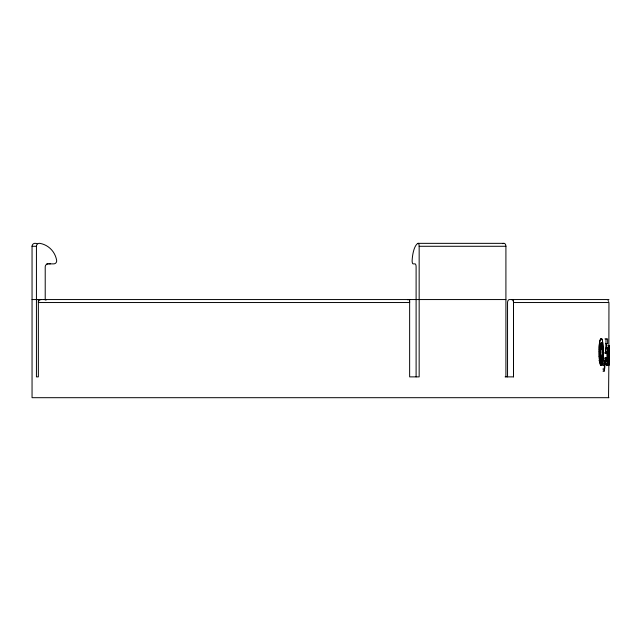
<?xml version="1.0" encoding="UTF-8"?>
<svg xmlns="http://www.w3.org/2000/svg" width="641" height="641" viewBox="0 0 641 641"><rect width="100%" height="100%" fill="white"/><g stroke="black" fill="none" stroke-linecap="round" stroke-linejoin="round"><path stroke-width="0.96" d="M505.108 376.876L513.513 376.876L513.513 302.536A2.973 1.987 90 0 0 511.518 299.555A2.973 1.987 -90 0 1 512.071 299.676M602.877 360.098L604.872 360.098L604.872 364.336A18.741 3.149 90 0 1 604.872 364.929L604.856 365.811A10.793 1.819 90 0 1 604.84 366.548L604.824 366.828A5.537 0.953 89.9 0 1 604.767 367.95L604.319 370.546M608.854 364.649L608.854 364.096M608.854 363.543L608.854 362.998M608.854 362.445L608.854 361.893M608.75 360.803L608.854 355.603M608.75 354.729L608.75 353.167A15.713 0.577 -90 0 1 608.75 351.925L608.758 351.452M608.918 364.104L608.95 354.745L608.541 397.692M602.011 353.111L602.011 351.412M608.862 352.999L608.854 353.576A24.751 0.617 -90 0 0 608.846 355.33M608.854 353.063L608.862 352.189M599.167 351.156L599.231 356.572M602.011 353.96L602.003 354.241M608.758 351.508L608.822 349.393L608.862 352.205M608.285 348.528L608.926 348.528L608.822 345.515L608.91 347.494M608.926 348.528L608.942 345.459L608.846 348.528L608.846 345.892L607.564 345.892M601.779 344.057L601.643 343.28A2.548 0.585 -89.6 0 0 601.442 342.783L600.986 342.991A2.42 0.561 -89.8 0 0 600.809 343.624L600.513 355.258M602.003 354.521L601.675 365.498L602.636 362.678L603.077 356.42A30.768 6.178 90 0 0 603.125 353.552L603.133 352.358A44.133 8.806 90 0 0 603.133 350.555L603.085 348.143M608.862 351.973L608.83 349.377L608.902 351.036M601.995 355.37L601.675 360.739M603.109 354.93L602.965 359.248M607.58 362.389A10.136 1.066 89.7 0 0 607.684 360.587A9.327 0.913 89.9 0 0 607.74 358.567L607.123 347.582A7.908 0.937 -88.5 0 0 606.466 348.215L605.36 348.223M599.183 349.593C598.438 342.975 602.027 330.628 603.013 345.876A22.355 4.535 -90 0 1 603.077 347.542L603.093 348.52M606.474 347.654L606.57 343.696M606.466 348.223L606.482 347.374M605.737 350.186L606.041 338.913M608.87 347.302L608.95 302.536L513.513 302.536M605.689 351.917L605.761 349.321M605.713 351.052C605.849 357.446 606.763 347.646 607.155 353.295A4.183 0.473 -89.9 0 1 607.195 353.984A5.489 0.609 -90 0 1 607.211 354.745L607.227 356.3A11.137 1.21 -90 0 1 607.227 357.446L607.003 361.059A3.389 0.409 89.5 0 1 606.827 361.548L606.779 361.572A3.461 0.425 89.4 0 1 606.554 361.035L606.298 357.822L605.2 357.822M608.942 349.722L608.95 350.627M608.63 346.629L608.806 345.475M602.893 360.33L602.933 359.753M608.638 346.493L608.766 345.483M607.564 362.285L606.923 365.594L606.234 364.833A7.764 1.018 89.1 0 1 605.985 363.792C605.609 362.646 605.304 356.54 606.322 358.583A4.703 0.617 89.9 0 0 606.362 359.297L606.378 359.649A3.942 0.505 89.8 0 0 606.434 360.274A3.638 0.449 89.3 0 0 606.827 361.58M599.535 343.135L599.311 345.876A22.227 5.673 -90 0 0 599.231 347.542L599.167 350.547A38.5 9.968 90 0 0 599.183 356.468M602.788 361.436L602.412 363.856A6.763 1.522 89 0 1 601.979 365.138M605.152 353.383L606.258 353.383L606.634 351.556A4.767 0.585 -89.1 0 1 606.731 351.444L607.075 352.398A3.79 0.449 -89.7 0 1 607.131 352.959L607.219 355.13A9.871 1.09 -90 0 1 607.235 357.454L607.003 361.059M599.583 342.695C599.688 341.589 600.264 337.15 601.995 339.033A6.819 1.514 -89.3 0 1 602.444 340.507M607.364 364.184L607.227 364.873M602.981 371.147L604.078 371.147L604.263 367.894A2.941 0.537 89.8 0 0 604.343 367.173L604.423 365.202L602.877 365.202M606.298 357.822L603.918 358.351M416.105 376.876L416.105 266.848A2.973 1.018 -90 0 0 415.088 263.876L413.141 263.876A2.973 1.018 -90 0 1 412.139 260.406A20.816 7.123 -90 0 1 417.972 243.348L503.682 243.348A2.973 1.915 90 0 1 505.909 246.28L505.909 376.876M608.95 397.692L32.05 397.692L32.05 246.28L36.433 246.28A2.973 2.925 90 0 1 39.846 243.348A20.816 20.496 90 0 1 56.648 260.406A2.973 2.925 90 0 1 53.756 263.876L46.793 263.876M417.972 243.348A2.973 1.018 -90 0 1 419.158 246.28L505.909 246.28M32.05 299.555L505.909 299.555M608.95 299.555L509.531 299.555A2.973 1.987 90 0 0 507.544 302.536L507.544 376.876M604.944 338.913L607.644 338.913L607.644 343.696L605.425 343.696M604.559 352.782L606.258 353.383M598.926 360.715L600.857 360.715L600.857 365.482L599.551 361.252M603.774 363.751L604.872 363.751M607.564 365.202L608.95 365.202M602.796 369.04L603.894 369.04M600.857 365.482L600.737 365.37A7.323 1.715 89.2 0 1 600.096 364.096L599.896 363.279A7.692 1.867 89.7 0 1 599.631 361.909L599.327 358.704M601.442 342.791L601.178 342.703A2.692 0.617 -89.7 0 0 600.986 342.983A2.54 0.593 -89.8 0 0 600.761 343.888L600.537 347.478A32.843 7.892 -90 0 0 600.465 349.553M608.029 300.429L608.694 301.438M602.46 340.451L603.069 347.422M607.396 348.696L607.452 349.113M605.913 363.271L605.569 358.351M599.519 361.019L599.239 356.845M607.596 350.611L607.732 353.736A10.16 0.929 -90 0 1 607.732 355.114M601.643 343.28A1.995 0.449 -89.9 0 1 601.715 343.624L601.747 343.8A6.098 1.37 -89.9 0 1 601.883 345.227L602.011 349.994M599.311 358.439L599.223 356.452M600.521 355.755L600.593 358.271A7.676 1.803 89.9 0 0 600.737 359.881L600.793 360.378A2.452 0.569 89.9 0 0 600.857 360.707M608.902 350.98L608.95 352.526M600.505 353.92L600.537 356.596A12.948 3.085 90 0 0 600.577 357.934L600.593 358.271A6.13 1.426 89.9 0 0 600.849 360.723M607.748 355.098L607.748 357.197A9.992 0.945 90 0 1 607.74 358.567M602.011 350.282L602.003 349.433A19.743 4.399 -90 0 0 601.971 345.435M608.91 352.029L608.95 354.922M608.918 353.303L608.918 355.066M608.75 355.242L608.75 356.011M608.854 356.364L608.854 365.202M608.678 345.892L608.75 365.202M603.974 360.098L603.974 365.202M513.513 299.555L513.513 376.876M419.158 246.28L419.158 376.876L409.639 376.876L409.639 299.555M45.215 299.555L45.215 266.848A2.973 2.925 90 0 1 48.147 263.876M38.356 299.555L38.356 376.876L36.433 376.876L36.433 246.28M600.505 353.592A76.8 18.437 90 0 1 600.505 350.803A63.371 15.232 90 0 1 600.577 349.569M601.787 344.033A6.739 1.514 -89.9 0 1 601.891 345.219M608.854 355.707A37.426 0.953 -90 0 1 608.854 354.721L608.854 354.393A18.91 0.481 -90 0 1 608.862 353.295M608.75 353.856A17.203 0.633 -90 0 1 608.758 351.677M606.586 365.578A8.517 1.138 89.3 0 1 605.873 363.743M607.251 365.106A10.336 1.266 87.6 0 1 606.586 365.402M607.828 358.744A9.359 1.074 89.1 0 1 607.404 364.705M607.444 349.217A8.357 0.897 -89.6 0 1 607.58 350.715M606.458 348.055A7.908 0.897 -89.1 0 1 607.364 348.992M604.335 370.634A8.613 1.659 88.4 0 1 604.086 371.211M41.256 299.555A2.973 2.909 90 0 0 38.356 302.536L409.639 302.536A2.973 0.921 -90 0 0 408.718 299.555M32.05 246.28A2.973 2.973 0 0 1 35.519 243.348A20.816 20.816 0 0 1 37.09 243.676M50.31 263.796A2.973 2.973 0 0 1 49.645 263.876M502.72 243.66A20.816 13.381 90 0 1 503.682 243.348M603.221 348.456A36.89 7.444 90 0 1 603.237 354.986M599.215 351.156A36.513 9.519 -90 0 1 599.239 349.601M44.173 299.555A2.973 2.909 90 0 1 46.008 300.22M407.46 299.772A2.973 0.921 90 0 1 407.796 299.555A2.973 0.921 -90 0 0 407.548 299.676"/></g></svg>
